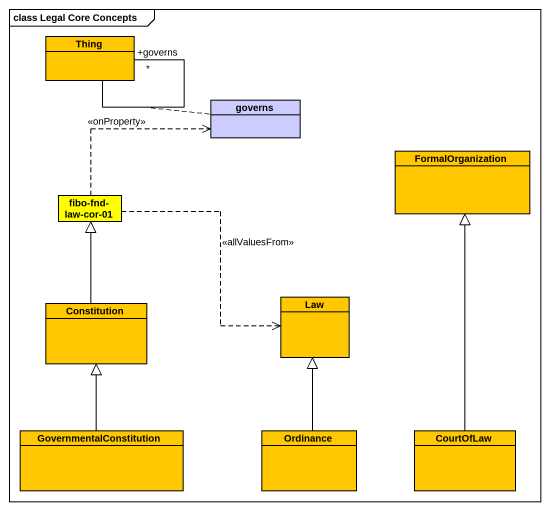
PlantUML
@startuml
mainframe class Legal Core Concepts
hide circle
hide empty members
class Thing #FFC800
class governs #CCCCFF
class FormalOrganization #FFC800
class "fibo-fnd-law-cor-01" as fibo_fnd_law_cor_01 #FFFF00
class Constitution #FFC800
class Law #FFC800
class GovernmentalConstitution #FFC800
class Ordinance #FFC800
class CourtOfLaw #FFC800
Thing -- "+governs\n*" Thing
(Thing, Thing) .. governs
fibo_fnd_law_cor_01 .right.> governs : <<onProperty>>
fibo_fnd_law_cor_01 .right.> Law : <<allValuesFrom>>
Constitution -up-|> fibo_fnd_law_cor_01
GovernmentalConstitution -up-|> Constitution
Ordinance -up-|> Law
CourtOfLaw -up-|> FormalOrganization
@enduml
